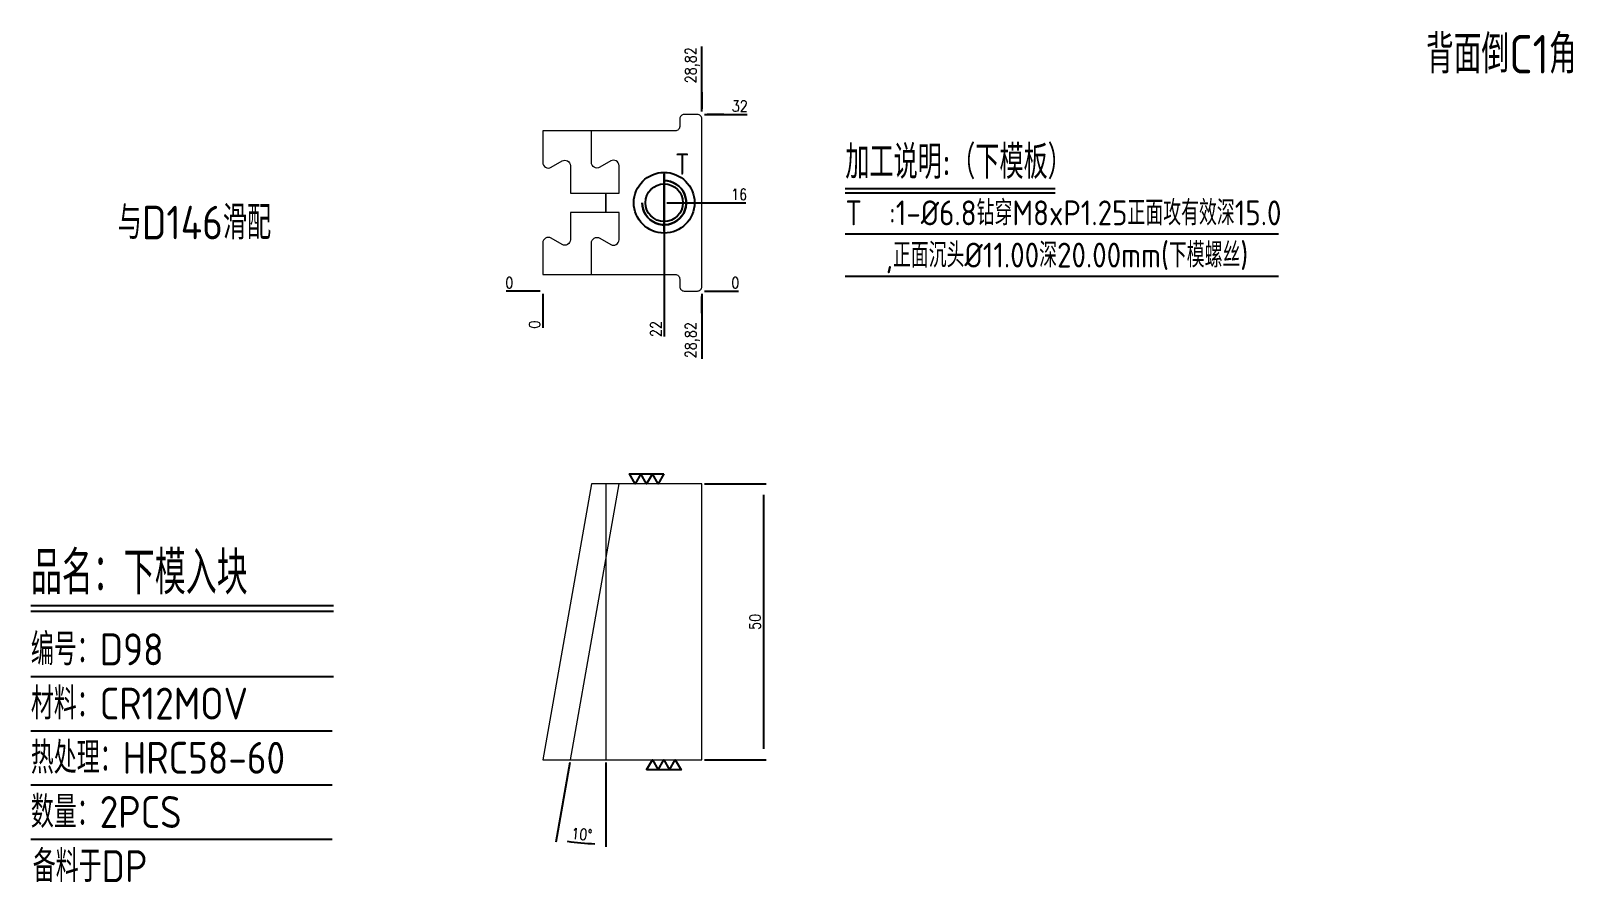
# Model space of a CAD drawing. Header units: millimetres. Extents: x 126340 to 126620, y -3034 to -2880.
import ezdxf
from ezdxf.enums import TextEntityAlignment as Align

# ---------------------------------------------------------------- set-up
doc = ezdxf.new("R2010")
doc.units = ezdxf.units.MM
doc.linetypes.add('CENTER', pattern=[0])
doc.linetypes.add('HIDDEN', pattern=[0])
for name, color, linetype in [('DIE_P', 2, 'Continuous'), ('DIM', 4, 'Continuous'), ('TEXT', 4, 'Continuous')]:
    doc.layers.add(name, color=color, linetype=linetype)
doc.styles.add('gbenor', font='gbenor.shx', dxfattribs={"bigfont": 'gbcbig.shx'})
doc.styles.get("Standard").update_dxf_attribs({"font": 'txt.shx', "width": 0.85, "bigfont": 'ctxt.shx'})
doc.dimstyles.new('T-2-WX', dxfattribs={"dimtxt": 2, "dimasz": 2, "dimexe": 0.5, "dimexo": 0.5, "dimgap": 0.5, "dimtad": 1, "dimtxsty": 'Standard', "dimblk": 'OPEN30', "dimcen": 0, "dimazin": 3, "dimtfac": 1, "dimtmove": 0, "dimatfit": 3, "dimldrblk": 'OPEN30', "dimlwd": -1, "dimlwe": -1})

# ---------------------------------------------------------------- blocks, each defined once
blk = doc.blocks.new('*D7579')
at = {"layer": 'Defpoints', "color": 0}
for p in [(126432.82, -2927.13), (126461.63, -2927.13), (126466.63, -2927.13)]:
    blk.add_point(p, dxfattribs=at)
at = {"layer": 'DIM', "color": 0}
blk.add_line((126462.13, -2927.13), (126468.26, -2927.13), dxfattribs=at)
at = {"layer": 'DIM', "color": 0, "insert": (126467.7, -2925.63), "char_height": 2, "attachment_point": 5}
blk.add_mtext('0', dxfattribs=at)
blk = doc.blocks.new('_Open30')
blk = doc.blocks.new('*D7580')
at = {"layer": 'Defpoints', "color": 0}
for p in [(126454.82, -2911.13), (126466.63, -2911.13), (126432.82, -2927.13)]:
    blk.add_point(p, dxfattribs=at)
at = {"layer": 'DIM', "color": 0}
for p, q in [((126455.32, -2911.13), (126458.82, -2911.13)), ((126458.82, -2911.13), (126462.63, -2911.13)), ((126462.63, -2911.13), (126469.64, -2911.13))]:
    blk.add_line(p, q, dxfattribs=at)
at = {"layer": 'DIM', "color": 0, "insert": (126468.39, -2909.63), "char_height": 2, "attachment_point": 5}
blk.add_mtext('16', dxfattribs=at)
blk = doc.blocks.new('*D7581')
at = {"layer": 'Defpoints', "color": 0}
for p in [(126461.63, -2895.13), (126466.63, -2895.13), (126432.82, -2927.13)]:
    blk.add_point(p, dxfattribs=at)
at = {"layer": 'DIM', "color": 0}
for p, q in [((126462.13, -2895.13), (126465.63, -2895.13)), ((126465.63, -2895.13), (126462.63, -2895.13)), ((126462.63, -2895.13), (126469.88, -2895.13))]:
    blk.add_line(p, q, dxfattribs=at)
at = {"layer": 'DIM', "color": 0, "insert": (126468.51, -2893.63), "char_height": 2, "attachment_point": 5}
blk.add_mtext('32', dxfattribs=at)
blk = doc.blocks.new('*D7582')
at = {"layer": 'Defpoints', "color": 0}
for p in [(126427.82, -2927.13), (126432.82, -2927.13), (126432.82, -2927.13)]:
    blk.add_point(p, dxfattribs=at)
at = {"layer": 'DIM', "color": 0}
blk.add_line((126432.32, -2927.13), (126426.18, -2927.13), dxfattribs=at)
at = {"layer": 'DIM', "color": 0, "insert": (126426.75, -2925.63), "char_height": 2, "attachment_point": 5}
blk.add_mtext('0', dxfattribs=at)
blk = doc.blocks.new('*D7583')
at = {"layer": 'Defpoints', "color": 0}
for p in [(126432.82, -2927.13), (126461.63, -2927.13), (126461.63, -2932.13)]:
    blk.add_point(p, dxfattribs=at)
at = {"layer": 'DIM', "color": 0}
for p, q in [((126461.63, -2927.63), (126461.63, -2931.13)), ((126461.63, -2931.13), (126461.63, -2928.13)), ((126461.63, -2928.13), (126461.63, -2939.43))]:
    blk.add_line(p, q, dxfattribs=at)
at = {"layer": 'DIM', "color": 0, "insert": (126459.94, -2936.03), "char_height": 2, "attachment_point": 5, "rotation": 90}
blk.add_mtext('28,82', dxfattribs=at)
blk = doc.blocks.new('*D7584')
at = {"layer": 'Defpoints', "color": 0}
for p in [(126454.82, -2911.13), (126432.82, -2927.13), (126454.82, -2932.13)]:
    blk.add_point(p, dxfattribs=at)
at = {"layer": 'DIM', "color": 0}
for p, q in [((126454.82, -2911.63), (126454.82, -2924.13)), ((126454.82, -2924.13), (126454.82, -2928.13)), ((126454.82, -2928.13), (126454.82, -2935.38))]:
    blk.add_line(p, q, dxfattribs=at)
at = {"layer": 'DIM', "color": 0, "insert": (126453.32, -2934.01), "char_height": 2, "attachment_point": 5, "rotation": 90}
blk.add_mtext('22', dxfattribs=at)
blk = doc.blocks.new('*D7585')
at = {"layer": 'Defpoints', "color": 0}
for p in [(126432.82, -2927.13), (126432.82, -2927.13), (126432.82, -2932.13)]:
    blk.add_point(p, dxfattribs=at)
at = {"layer": 'DIM', "color": 0}
blk.add_line((126432.82, -2927.63), (126432.82, -2933.77), dxfattribs=at)
at = {"layer": 'DIM', "color": 0, "insert": (126431.32, -2933.2), "char_height": 2, "attachment_point": 5, "rotation": 90}
blk.add_mtext('0', dxfattribs=at)
blk = doc.blocks.new('*D7586')
at = {"layer": 'Defpoints', "color": 0}
for p in [(126461.63, -2890.13), (126461.63, -2895.13), (126432.82, -2927.13)]:
    blk.add_point(p, dxfattribs=at)
at = {"layer": 'DIM', "color": 0}
for p, q in [((126461.63, -2894.13), (126461.63, -2882.83)), ((126461.63, -2894.63), (126461.63, -2891.13)), ((126461.63, -2891.13), (126461.63, -2894.13))]:
    blk.add_line(p, q, dxfattribs=at)
at = {"layer": 'DIM', "color": 0, "insert": (126459.94, -2886.23), "char_height": 2, "attachment_point": 5, "rotation": 90}
blk.add_mtext('28,82', dxfattribs=at)
blk = doc.blocks.new('*D7587')
at = {"layer": 'Defpoints', "color": 0}
for p in [(126461.63, -2962.06), (126461.63, -3012.06), (126472.8, -3012.06)]:
    blk.add_point(p, dxfattribs=at)
at = {"layer": 'DIM', "color": 0}
for p, q in [((126462.13, -2962.06), (126473.3, -2962.06)), ((126472.8, -2964.06), (126472.8, -3010.06)), ((126462.13, -3012.06), (126473.3, -3012.06))]:
    blk.add_line(p, q, dxfattribs=at)
at = {"layer": 'DIM', "color": 0, "insert": (126471.3, -2987.06), "char_height": 2, "attachment_point": 5, "rotation": 90}
blk.add_mtext('50', dxfattribs=at)
blk = doc.blocks.new('*D7588')
at = {"layer": 'Defpoints', "color": 0}
for p in [(126444.24, -2962.06), (126446.63, -2962.06), (126437.81, -3012.06), (126444.24, -3012.06), (126438.24, -3026.94)]:
    blk.add_point(p, dxfattribs=at)
at = {"layer": 'DIM', "color": 0}
for p, q in [((126437.73, -3012.56), (126435.18, -3027)), ((126444.24, -3012.56), (126444.24, -3027.79))]:
    blk.add_line(p, q, dxfattribs=at)
blk.add_arc((126444.24, -2975.65), 51.64, 262.2191, 267.7809, dxfattribs=at)
at = {"layer": 'DIM', "color": 0, "insert": (126439.87, -3025.55), "char_height": 2, "attachment_point": 5, "rotation": 355}
blk.add_mtext('10%%d', dxfattribs=at)

msp = doc.modelspace()

# ---------------------------------------------------------------- linework, layer by layer
at = {"layer": 'DIE_P', "color": 2, "linetype": 'HIDDEN', "lineweight": 15, "ltscale": 5}
msp.add_line((126444.235, -2962.064), (126444.235, -3012.064), dxfattribs=at)
at = {"layer": 'DIE_P', "linetype": 'Continuous', "lineweight": 15}
msp.add_lwpolyline([(126432.815, -2898.132), (126432.815, -2903.85, 0.5773503), (126434.315, -2904.716), (126436.315, -2903.561, -0.5773503), (126437.815, -2904.427), (126437.815, -2909.382), (126444.235, -2909.382), (126444.235, -2912.882), (126437.815, -2912.882), (126437.815, -2917.837, -0.5773503), (126436.315, -2918.703), (126434.315, -2917.548, 0.5773503), (126432.815, -2918.414), (126432.815, -2924.132), (126456.831, -2924.132, -0.4142136), (126457.631, -2924.932), (126457.631, -2926.332, 0.4142136), (126458.431, -2927.132), (126460.831, -2927.132, 0.4142136), (126461.631, -2926.332), (126461.631, -2895.932, 0.4142136), (126460.831, -2895.132), (126458.431, -2895.132, 0.4142136), (126457.631, -2895.932), (126457.631, -2897.332, -0.4142136), (126456.831, -2898.132)], format="xyb", close=True, dxfattribs=at)
at = {"layer": 'DIE_P', "lineweight": 15}
msp.add_lwpolyline([(126441.631, -2924.132), (126441.631, -2918.414, -0.5773503), (126443.131, -2917.548), (126445.131, -2918.703, 0.5773503), (126446.631, -2917.837), (126446.631, -2912.882), (126444.235, -2912.882), (126444.235, -2909.382), (126446.631, -2909.382), (126446.631, -2904.427, 0.5773503), (126445.131, -2903.561), (126443.131, -2904.716, -0.5773503), (126441.631, -2903.85), (126441.631, -2898.132)], format="xyb", dxfattribs=at)
at = {"layer": 'DIE_P', "color": 4, "linetype": 'CENTER', "ltscale": 0.007}
msp.add_lwpolyline([(126454.815, -2916.332), (126454.815, -2905.932)], close=True, dxfattribs=at)
at = {"layer": 'DIE_P'}
msp.add_lwpolyline([(126450.815, -2911.132, 2.4142136), (126454.815, -2907.132, -2.4142136)], format="xyb", close=True, dxfattribs=at)
at = {"layer": 'DIE_P', "color": 2, "lineweight": 15}
msp.add_lwpolyline([(126441.63, -2962.064), (126432.814, -3012.064), (126461.631, -3012.064), (126461.631, -2962.064)], close=True, dxfattribs=at)
msp.add_lwpolyline([(126437.814, -3012.064), (126446.63, -2962.064)], dxfattribs=at)
at = {"layer": 'DIE_P', "color": 4}
for points in [[(126454.749, -2960.264), (126453.709, -2962.064), (126452.67, -2960.264), (126451.631, -2962.064), (126450.592, -2960.264), (126449.552, -2962.064), (126448.513, -2960.264), (126454.749, -2960.264)], [(126451.631, -3013.864), (126452.67, -3012.064), (126453.709, -3013.864), (126454.749, -3012.064), (126455.788, -3013.864), (126456.827, -3012.064), (126457.866, -3013.864), (126451.631, -3013.864)]]:
    msp.add_lwpolyline(points, close=True, dxfattribs=at)
at = {"layer": 'DIE_P'}
for radius in [5.5, 3.4]:
    msp.add_circle((126454.815, -2911.132), radius, dxfattribs=at)
at = {"layer": 'DIM', "color": 4, "linetype": 'Continuous', "lineweight": 25}
for p, q in [((126340.032, -2984.102), (126394.884, -2984.102)), ((126340.032, -2985.113), (126394.884, -2985.113)), ((126340.032, -2996.955), (126394.884, -2996.955)), ((126340.032, -3006.776), (126394.646, -3006.776)), ((126340.032, -3016.596), (126394.646, -3016.596)), ((126340.032, -3026.416), (126394.646, -3026.416))]:
    msp.add_line(p, q, dxfattribs=at)
at = {"layer": 'TEXT', "color": 3}
for p, q in [((126487.644, -2908.537), (126525.66, -2908.537)), ((126487.644, -2909.325), (126525.66, -2909.325)), ((126487.644, -2916.795), (126566.157, -2916.795)), ((126487.644, -2924.445), (126566.157, -2924.445))]:
    msp.add_line(p, q, dxfattribs=at)

# ---------------------------------------------------------------- texts
at = {"layer": 'DIM', "color": 3, "linetype": 'Continuous', "lineweight": 25, "style": 'gbenor'}
for s, height, p in [('品名：下模入块', 7.7985, (126340.032, -2982.08)), ('编号：D98', 5.7767, (126340.032, -2994.933)), ('材料：CR12MOV', 5.7767, (126340.032, -3004.754)), ('热处理：HRC58-60', 5.77669, (126340.032, -3014.574)), ('数量：2PCS', 5.7767, (126340.032, -3024.395)), ('备料于DP', 5.7767, (126340.383, -3034.215))]:
    msp.add_text(s, height=height, dxfattribs=at).set_placement(p)
at = {"layer": 'TEXT', "color": 4, "lineweight": 18, "style": 'gbenor'}
msp.add_text('背面倒C1角', height=6.9635, dxfattribs=at).set_placement((126592.895, -2887.711))
at = {"layer": 'TEXT', "color": 4, "style": 'gbenor'}
for s, height, p in [('加工说明:（下模板）', 6.075, (126487.644, -2906.805)), ('与D146滑配', 6.075, (126355.768, -2917.764)), ('T  :1-%%C6.8钻穿M8xP1.25正面攻有效深15.0', 4.5, (126487.644, -2915.22)), ('   ,正面沉头%%C11.00深20.00mm(下模螺丝)', 4.5, (126487.644, -2922.87))]:
    msp.add_text(s, height=height, dxfattribs=at).set_placement(p)
msp.add_text('T', height=3.84, dxfattribs=at).set_placement((126458.087, -2904.141), align=Align.MIDDLE_CENTER)

# ---------------------------------------------------------------- dimensions: what is measured, and where the dimension line sits
at = {"layer": 'DIM', "color": 4}
for feature_location, offset, dtype, origin, picture, middle in [((126461.631, -2895.132), (0, 5), 1, (126432.815, -2927.132), '*D7586', (126459.941, -2886.232)), ((126461.631, -2895.132), (5, 0), 0, (126432.815, -2927.132), '*D7581', (126468.508, -2893.632)), ((126454.815, -2911.132), (11.816, 0), 0, (126432.815, -2927.132), '*D7580', (126468.386, -2909.632)), ((126454.815, -2911.132), (0, -21), 1, (126432.815, -2927.132), '*D7584', (126453.315, -2934.008)), ((126432.815036248, -2927.132124877), (-5, 0), 0, (126432.815036248, -2927.132124877), '*D7582', (126426.748369582, -2925.632124877)), ((126461.631385304, -2927.132124877), (5, 0), 0, (126432.815036248, -2927.132124877), '*D7579', (126467.69805197, -2925.632124877)), ((126432.815036248, -2927.132124877), (0, -5), 1, (126432.815036248, -2927.132124877), '*D7585', (126431.315036248, -2933.198791544)), ((126461.631, -2927.132), (0, -5), 1, (126432.815, -2927.132), '*D7583', (126459.941, -2936.032))]:
    dim = msp.add_ordinate_dim(feature_location=feature_location, offset=offset, dtype=dtype, origin=origin, dimstyle='T-2-WX', dxfattribs=at)
    dim.commit()
    dim.dimension.update_dxf_attribs({"geometry": picture, "text_midpoint": middle})
dim = msp.add_angular_dim_2l(base=(126438.24, -3026.941), line1=((126444.235, -2962.064), (126444.235, -3012.064)), line2=((126437.814, -3012.064), (126446.63, -2962.064)), dimstyle='T-2-WX', dxfattribs=at)
dim.commit()
dim.dimension.update_dxf_attribs({"geometry": '*D7588', "text_midpoint": (126439.869, -3025.552)})
dim = msp.add_linear_dim(base=(126472.801, -3012.064), p1=(126461.631, -2962.064), p2=(126461.631, -3012.064), angle=90, dimstyle='T-2-WX', dxfattribs=at)
dim.commit()
dim.dimension.update_dxf_attribs({"geometry": '*D7587', "text_midpoint": (126471.301, -2987.064)})

doc.saveas('drawing.dxf')
